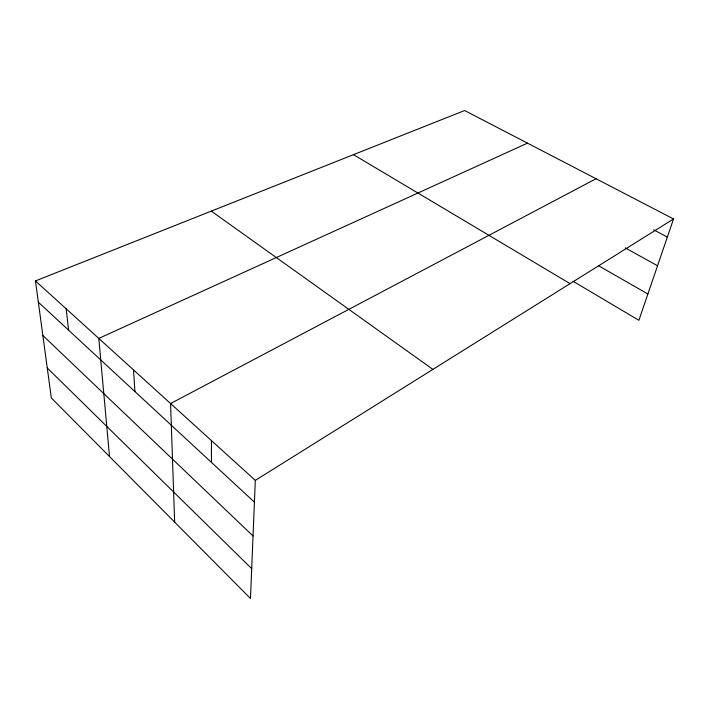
<?xml version="1.0" encoding="UTF-8"?>
<svg xmlns="http://www.w3.org/2000/svg" width="709" height="709" viewBox="0 0 709 709"><rect width="100%" height="100%" fill="white"/><g stroke="black" fill="none" stroke-linecap="round" stroke-linejoin="round"><path stroke-width="1.06" d="M211.433 462.374L211.442 440.59M35.45 280.941L255.311 480.392L250.481 598.476L51.332 397.953L35.45 280.941L464.634 110.524L673.55 218.966L638.889 320.3L573.102 281.296M255.311 480.392L673.55 218.966M596.047 178.739L170.585 403.536L174.653 522.125M527.478 143.147L98.79 338.406L109.505 456.525M653.689 229.831L667.346 237.098M625.276 247.911L657.544 265.751M598.529 265.715L647.884 294.013M353.49 154.659L570.071 283.644M211.3 211.122L432.898 369.389M38.33 302.176L254.425 502.158M42.85 335.463L253.042 535.986M47.264 367.989L251.704 568.662M66.159 308.805L68.613 330.199M133.531 369.921L134.923 391.572"/></g></svg>
